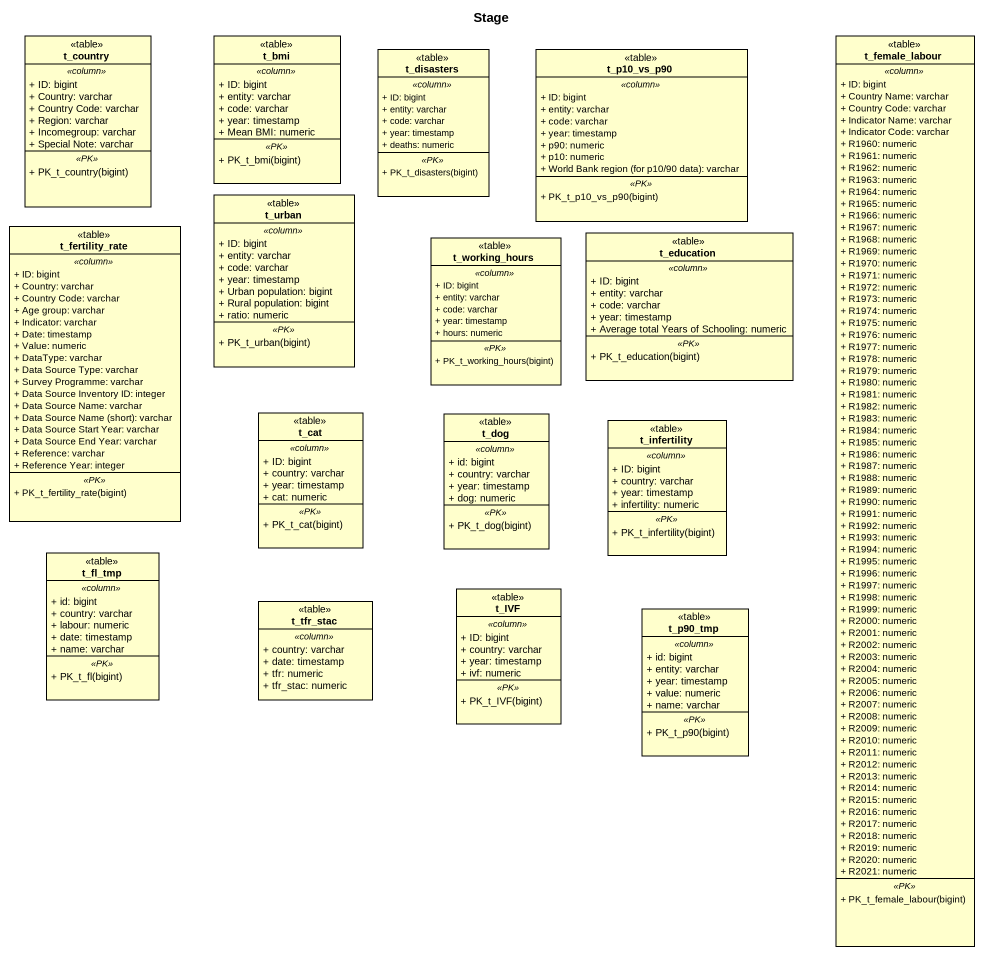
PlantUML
@startuml
title Stage
hide circle
hide empty members
skinparam classAttributeIconSize 0
class t_country <<table>> {
  .. <<column>> ..
  + ID: bigint
  + Country: varchar
  + Country Code: varchar
  + Region: varchar
  + Incomegroup: varchar
  + Special Note: varchar
  .. <<PK>> ..
  + PK_t_country(bigint)
}
class t_bmi <<table>> {
  .. <<column>> ..
  + ID: bigint
  + entity: varchar
  + code: varchar
  + year: timestamp
  + Mean BMI: numeric
  .. <<PK>> ..
  + PK_t_bmi(bigint)
}
class t_disasters <<table>> {
  .. <<column>> ..
  + ID: bigint
  + entity: varchar
  + code: varchar
  + year: timestamp
  + deaths: numeric
  .. <<PK>> ..
  + PK_t_disasters(bigint)
}
class t_p10_vs_p90 <<table>> {
  .. <<column>> ..
  + ID: bigint
  + entity: varchar
  + code: varchar
  + year: timestamp
  + p90: numeric
  + p10: numeric
  {field} + World Bank region (for p10/90 data): varchar
  .. <<PK>> ..
  + PK_t_p10_vs_p90(bigint)
}
class t_female_labour <<table>> {
  .. <<column>> ..
  + ID: bigint
  + Country Name: varchar
  + Country Code: varchar
  + Indicator Name: varchar
  + Indicator Code: varchar
  + R1960: numeric
  + R1961: numeric
  + R1962: numeric
  + R1963: numeric
  + R1964: numeric
  + R1965: numeric
  + R1966: numeric
  + R1967: numeric
  + R1968: numeric
  + R1969: numeric
  + R1970: numeric
  + R1971: numeric
  + R1972: numeric
  + R1973: numeric
  + R1974: numeric
  + R1975: numeric
  + R1976: numeric
  + R1977: numeric
  + R1978: numeric
  + R1979: numeric
  + R1980: numeric
  + R1981: numeric
  + R1982: numeric
  + R1983: numeric
  + R1984: numeric
  + R1985: numeric
  + R1986: numeric
  + R1987: numeric
  + R1988: numeric
  + R1989: numeric
  + R1990: numeric
  + R1991: numeric
  + R1992: numeric
  + R1993: numeric
  + R1994: numeric
  + R1995: numeric
  + R1996: numeric
  + R1997: numeric
  + R1998: numeric
  + R1999: numeric
  + R2000: numeric
  + R2001: numeric
  + R2002: numeric
  + R2003: numeric
  + R2004: numeric
  + R2005: numeric
  + R2006: numeric
  + R2007: numeric
  + R2008: numeric
  + R2009: numeric
  + R2010: numeric
  + R2011: numeric
  + R2012: numeric
  + R2013: numeric
  + R2014: numeric
  + R2015: numeric
  + R2016: numeric
  + R2017: numeric
  + R2018: numeric
  + R2019: numeric
  + R2020: numeric
  + R2021: numeric
  .. <<PK>> ..
  + PK_t_female_labour(bigint)
}
class t_urban <<table>> {
  .. <<column>> ..
  + ID: bigint
  + entity: varchar
  + code: varchar
  + year: timestamp
  + Urban population: bigint
  + Rural population: bigint
  + ratio: numeric
  .. <<PK>> ..
  + PK_t_urban(bigint)
}
class t_fertility_rate <<table>> {
  .. <<column>> ..
  + ID: bigint
  + Country: varchar
  + Country Code: varchar
  + Age group: varchar
  + Indicator: varchar
  + Date: timestamp
  + Value: numeric
  + DataType: varchar
  + Data Source Type: varchar
  + Survey Programme: varchar
  + Data Source Inventory ID: integer
  + Data Source Name: varchar
  {field} + Data Source Name (short): varchar
  + Data Source Start Year: varchar
  + Data Source End Year: varchar
  + Reference: varchar
  + Reference Year: integer
  .. <<PK>> ..
  + PK_t_fertility_rate(bigint)
}
class t_working_hours <<table>> {
  .. <<column>> ..
  + ID: bigint
  + entity: varchar
  + code: varchar
  + year: timestamp
  + hours: numeric
  .. <<PK>> ..
  + PK_t_working_hours(bigint)
}
class t_education <<table>> {
  .. <<column>> ..
  + ID: bigint
  + entity: varchar
  + code: varchar
  + year: timestamp
  + Average total Years of Schooling: numeric
  .. <<PK>> ..
  + PK_t_education(bigint)
}
class t_cat <<table>> {
  .. <<column>> ..
  + ID: bigint
  + country: varchar
  + year: timestamp
  + cat: numeric
  .. <<PK>> ..
  + PK_t_cat(bigint)
}
class t_dog <<table>> {
  .. <<column>> ..
  + id: bigint
  + country: varchar
  + year: timestamp
  + dog: numeric
  .. <<PK>> ..
  + PK_t_dog(bigint)
}
class t_infertility <<table>> {
  .. <<column>> ..
  + ID: bigint
  + country: varchar
  + year: timestamp
  + infertility: numeric
  .. <<PK>> ..
  + PK_t_infertility(bigint)
}
class t_fl_tmp <<table>> {
  .. <<column>> ..
  + id: bigint
  + country: varchar
  + labour: numeric
  + date: timestamp
  + name: varchar
  .. <<PK>> ..
  + PK_t_fl(bigint)
}
class t_tfr_stac <<table>> {
  .. <<column>> ..
  + country: varchar
  + date: timestamp
  + tfr: numeric
  + tfr_stac: numeric
}
class t_IVF <<table>> {
  .. <<column>> ..
  + ID: bigint
  + country: varchar
  + year: timestamp
  + ivf: numeric
  .. <<PK>> ..
  + PK_t_IVF(bigint)
}
class t_p90_tmp <<table>> {
  .. <<column>> ..
  + id: bigint
  + entity: varchar
  + year: timestamp
  + value: numeric
  + name: varchar
  .. <<PK>> ..
  + PK_t_p90(bigint)
}
@enduml
